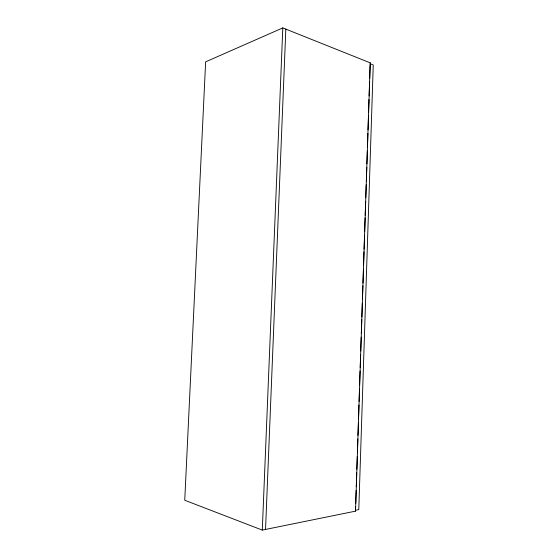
<?xml version="1.0" encoding="UTF-8"?>
<svg xmlns="http://www.w3.org/2000/svg" width="558" height="558" viewBox="0 0 558 558"><rect width="100%" height="100%" fill="white"/><g stroke="black" fill="none" stroke-linecap="round" stroke-linejoin="round"><path stroke-width="0.84" d="M355.62 506.797L355.502 510.284L358.78 509.621L373.26 64.986L370.177 63.752M355.732 503.316L356.164 490.259M356.276 486.778L356.736 472.849M356.848 469.369L357.28 456.311M357.392 452.831L357.852 438.909M357.964 435.421L358.396 422.371M358.508 418.884L358.968 404.962M359.08 401.481L359.505 388.424M359.624 384.936L360.077 371.014M360.196 367.534L360.621 354.476M360.74 350.996L361.193 337.067M361.312 333.586L361.765 319.657M361.856 317.049L362.309 303.12M362.428 299.639L362.881 285.71M362.965 283.101L363.425 269.172M363.537 265.692L363.997 251.763M364.081 249.154L364.541 235.225M364.653 231.744L365.113 217.815M365.197 215.207L365.657 201.278M365.769 197.797L366.201 184.74M366.313 181.259L366.773 167.337M366.885 163.85L367.317 150.799M367.429 147.312L367.889 133.39M368.001 129.909L368.461 115.98M368.573 112.5L369.005 99.443M369.117 95.962L369.577 82.033M369.689 78.552L370.149 64.623M355.516 511.142L370.24 62.852M355.599 511.128L262.295 530.1L282.808 27.9L370.317 62.887M265.538 529.437L285.836 29.107M282.808 27.9L205.637 61.854L184.74 500.254L262.295 530.1"/></g></svg>
